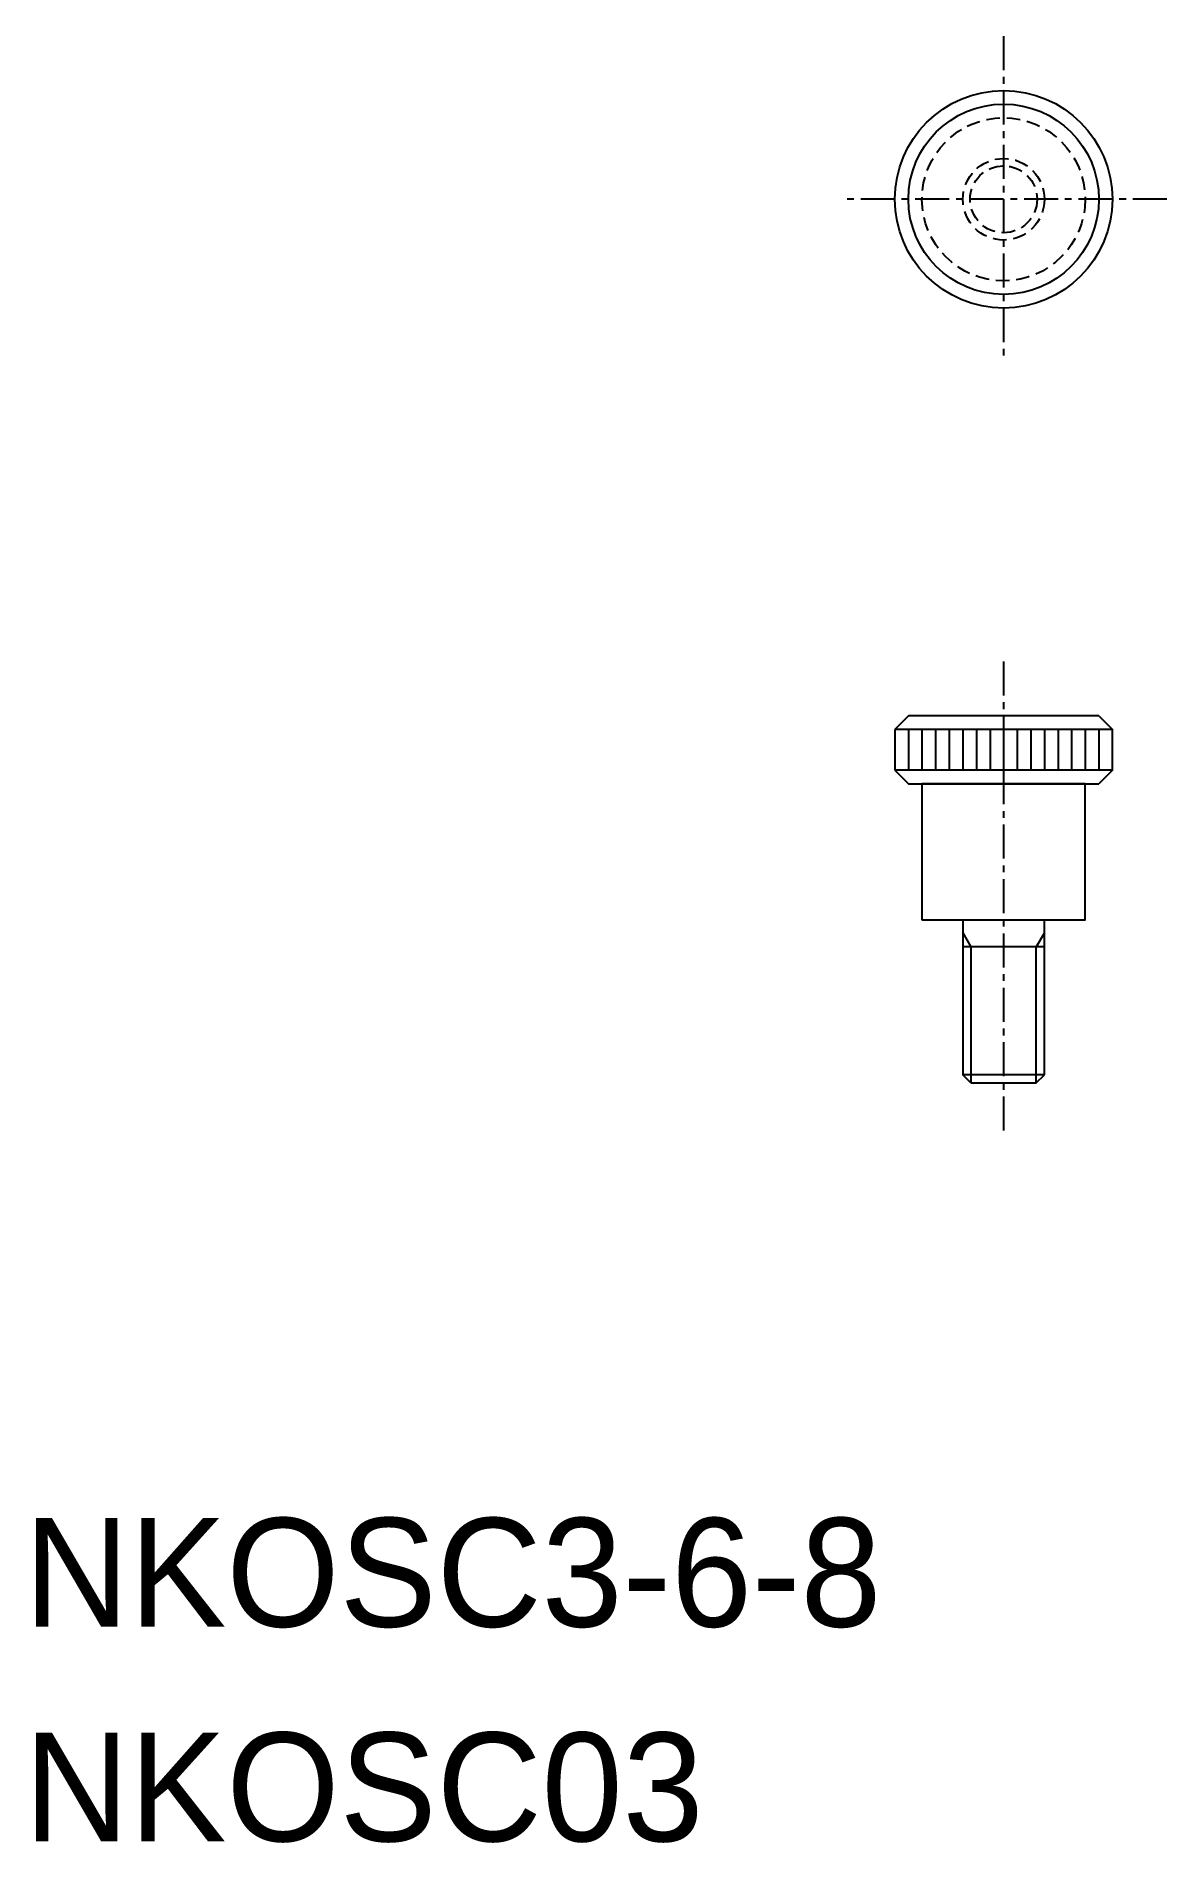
# Model space of a CAD drawing. Extents: x -12519.3 to -12477.7, y -156.8 to -90.4.
import ezdxf

# ---------------------------------------------------------------- set-up
doc = ezdxf.new("R2010")
doc.units = 0
doc.linetypes.add('CENTER', pattern=[2, 1.25, -0.25, 0.25, -0.25])
doc.linetypes.add('DASHED', pattern=[0.75, 0.5, -0.25])
doc.layers.get('0').update_dxf_attribs({"linetype": 'CONTINUOUS'})
doc.layers.add('CENTER', color=1, linetype='CENTER')

msp = doc.modelspace()

# ---------------------------------------------------------------- linework, layer by layer
at = {"color": 7, "linetype": 'CONTINUOUS'}
for p, q in [((-12487.227, -115.363), (-12487.727, -115.863)), ((-12480.227, -115.363), (-12487.227, -115.363)), ((-12480.227, -115.363), (-12479.727, -115.863)), ((-12487.727, -115.863), (-12487.727, -117.363)), ((-12487.727, -115.863), (-12487.727, -117.363)), ((-12479.727, -115.863), (-12487.727, -115.863)), ((-12487.227, -115.863), (-12487.227, -117.363)), ((-12486.727, -115.863), (-12486.727, -117.363)), ((-12486.227, -115.863), (-12486.227, -117.363)), ((-12485.727, -115.863), (-12485.727, -117.363)), ((-12485.227, -115.863), (-12485.227, -117.363)), ((-12484.727, -115.863), (-12484.727, -117.363)), ((-12484.227, -115.863), (-12484.227, -117.363)), ((-12483.727, -115.863), (-12483.727, -117.363)), ((-12483.227, -115.863), (-12483.227, -117.363)), ((-12482.727, -115.863), (-12482.727, -117.363)), ((-12482.227, -115.863), (-12482.227, -117.363)), ((-12481.727, -115.863), (-12481.727, -117.363)), ((-12481.227, -115.863), (-12481.227, -117.363)), ((-12480.727, -115.863), (-12480.727, -117.363)), ((-12480.227, -115.863), (-12480.227, -117.363)), ((-12480.227, -116.238), (-12480.227, -116.238)), ((-12479.727, -117.363), (-12479.727, -115.863)), ((-12480.227, -116.613), (-12480.227, -116.613)), ((-12487.727, -117.363), (-12487.227, -117.863)), ((-12479.727, -117.363), (-12487.727, -117.363)), ((-12479.727, -117.363), (-12480.227, -117.863)), ((-12487.227, -117.863), (-12480.227, -117.863)), ((-12485.227, -122.863), (-12485.227, -128.563)), ((-12482.227, -128.563), (-12482.227, -122.863)), ((-12482.227, -123.863), (-12485.227, -123.863)), ((-12482.227, -128.563), (-12485.227, -128.563)), ((-12484.927, -128.863), (-12485.227, -128.563)), ((-12484.927, -128.863), (-12482.527, -128.863)), ((-12482.527, -128.863), (-12482.227, -128.563))]:
    msp.add_line(p, q, dxfattribs=at)
at = {"color": 3, "linetype": 'CONTINUOUS'}
for p, q in [((-12485.227, -123.343), (-12484.927, -123.863)), ((-12482.227, -123.343), (-12482.527, -123.863)), ((-12484.927, -123.863), (-12484.927, -128.863)), ((-12482.527, -128.863), (-12482.527, -123.863))]:
    msp.add_line(p, q, dxfattribs=at)
at = {"color": 7, "linetype": 'CONTINUOUS'}
msp.add_lwpolyline([(-12486.727, -122.863), (-12480.727, -122.863), (-12480.727, -117.863), (-12486.727, -117.863)], close=True, dxfattribs=at)
for radius in [4, 3.5]:
    msp.add_circle((-12483.727, -96.363), radius, dxfattribs=at)
at = {"color": 3, "linetype": 'DASHED'}
for radius in [3, 1.5, 1.23]:
    msp.add_circle((-12483.727, -96.363), radius, dxfattribs=at)
at = {"layer": 'CENTER', "color": 1, "linetype": 'CENTER'}
for p, q in [((-12483.727, -90.363), (-12483.727, -102.363)), ((-12477.727, -96.363), (-12489.727, -96.363)), ((-12483.727, -113.363), (-12483.727, -130.863))]:
    msp.add_line(p, q, dxfattribs=at)

# ---------------------------------------------------------------- texts
at = {"color": 7, "linetype": 'CONTINUOUS'}
for s, p in [('NKOSC3-6-8', (-12519.727, -148.863)), ('NKOSC03', (-12519.727, -156.755))]:
    msp.add_text(s, height=4, dxfattribs=at).set_placement(p)

doc.saveas('drawing.dxf')
